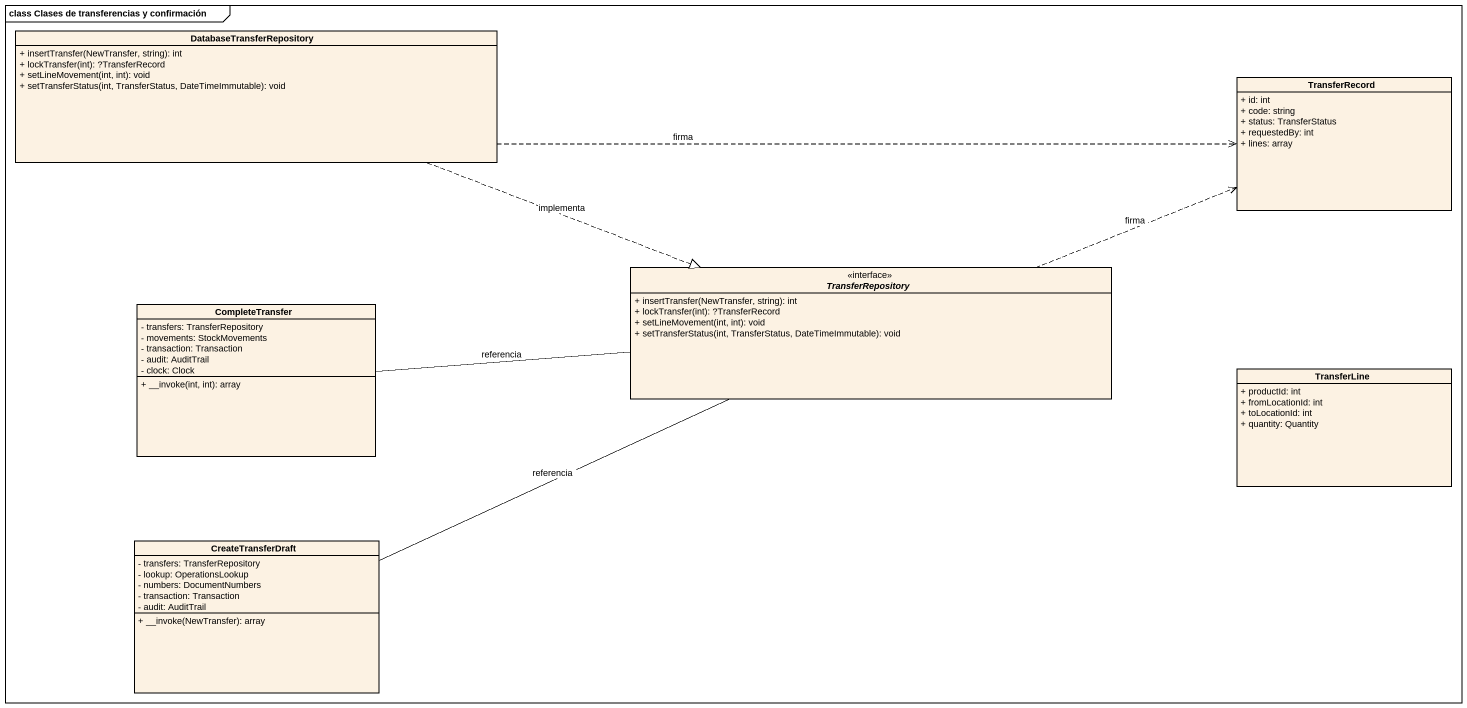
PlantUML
@startuml
mainframe class Clases de transferencias y confirmación
hide circle
hide empty members
skinparam classAttributeIconSize 0
class DatabaseTransferRepository {
  + insertTransfer(NewTransfer, string): int
  + lockTransfer(int): ?TransferRecord
  + setLineMovement(int, int): void
  + setTransferStatus(int, TransferStatus, DateTimeImmutable): void
}
class TransferRecord {
  + id: int
  + code: string
  + status: TransferStatus
  + requestedBy: int
  + lines: array
}
interface TransferRepository {
  + insertTransfer(NewTransfer, string): int
  + lockTransfer(int): ?TransferRecord
  + setLineMovement(int, int): void
  + setTransferStatus(int, TransferStatus, DateTimeImmutable): void
}
class CompleteTransfer {
  - transfers: TransferRepository
  - movements: StockMovements
  - transaction: Transaction
  - audit: AuditTrail
  - clock: Clock
  + __invoke(int, int): array
}
class TransferLine {
  + productId: int
  + fromLocationId: int
  + toLocationId: int
  + quantity: Quantity
}
class CreateTransferDraft {
  - transfers: TransferRepository
  - lookup: OperationsLookup
  - numbers: DocumentNumbers
  - transaction: Transaction
  - audit: AuditTrail
  + __invoke(NewTransfer): array
}
DatabaseTransferRepository .right.> TransferRecord : firma
DatabaseTransferRepository .right.|> TransferRepository : implementa
TransferRepository .right.> TransferRecord : firma
CompleteTransfer -right- TransferRepository : referencia
CreateTransferDraft -right- TransferRepository : referencia
@enduml
